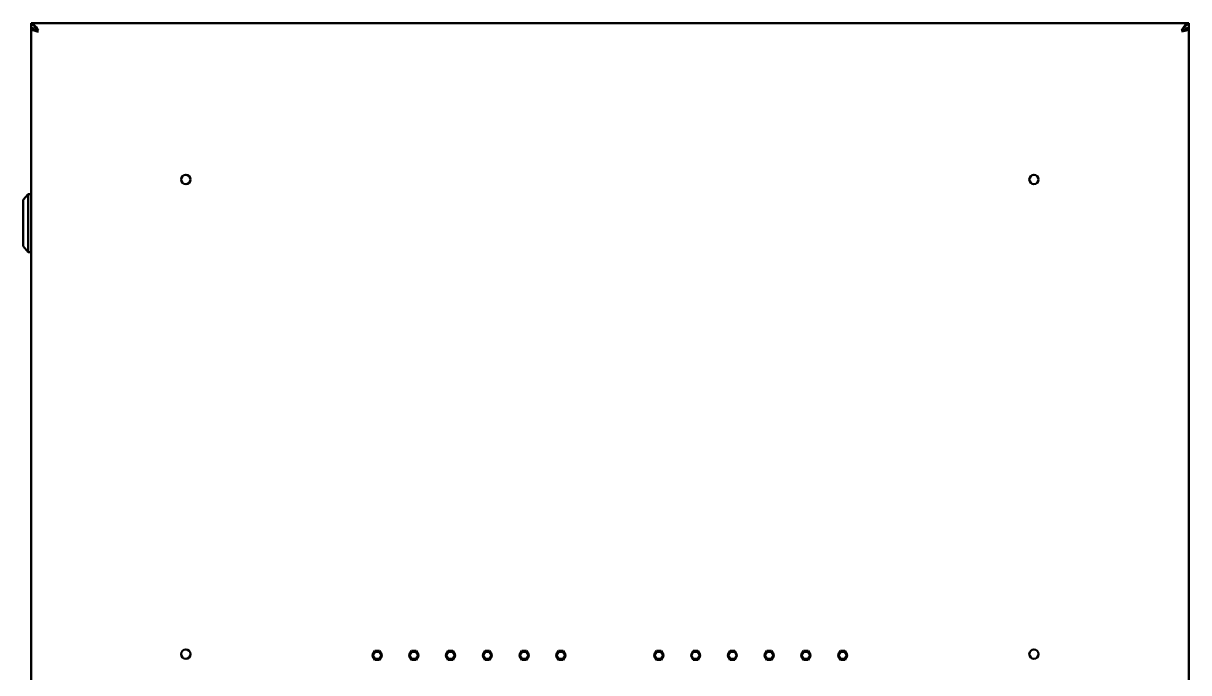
# Model space of a CAD drawing. Header units: millimetres. Extents: x 0 to 60, y -13 to 120.
# Drawn here: x -0.4 to 60, y 86.3 to 120 of the extents above; entities that cross this region are included whole.
import ezdxf

# ---------------------------------------------------------------- set-up
doc = ezdxf.new("R2010")
doc.units = ezdxf.units.MM
doc.layers.add('Visible (ANSI)', color=7, linetype='Continuous', lineweight=50)

msp = doc.modelspace()

# ---------------------------------------------------------------- linework, layer by layer
at = {"layer": 'Visible (ANSI)'}
for p, q in [((0, 119.997), (60.018, 119.997)), ((0, 119.807), (0, 119.997)), ((0, 119.756), (0, 119.946)), ((0, 10.005), (0, 119.756)), ((0, 9.954), (0, 119.705)), ((60.018, 119.807), (60.018, 119.997)), ((60.018, 119.756), (60.018, 119.946)), ((60.018, 119.756), (60.018, 10.005)), ((60.018, 119.705), (60.018, 9.954)), ((-0.4, 110.841), (-0.15, 111.141)), ((-0.4, 108.44), (-0.4, 110.841)), ((-0.15, 108.14), (-0.15, 111.141)), ((-0.15, 111.141), (0, 111.141)), ((-0.4, 108.44), (-0.15, 108.14)), ((-0.15, 108.14), (0, 108.14)), ((17.702, 87.257), (17.821, 87.463)), ((17.702, 87.206), (17.821, 87.413)), ((17.821, 87.05), (17.702, 87.257)), ((17.821, 86.999), (17.702, 87.206)), ((17.821, 87.463), (18.06, 87.463)), ((17.821, 87.413), (18.06, 87.413)), ((18.06, 87.05), (17.821, 87.05)), ((18.06, 87.463), (18.179, 87.257)), ((18.06, 87.413), (18.179, 87.206)), ((18.179, 87.257), (18.06, 87.05)), ((18.179, 87.206), (18.06, 86.999)), ((19.607, 87.257), (19.727, 87.463)), ((19.607, 87.206), (19.727, 87.413)), ((19.727, 87.05), (19.607, 87.257)), ((19.727, 86.999), (19.607, 87.206)), ((19.727, 87.463), (19.965, 87.463)), ((19.727, 87.413), (19.965, 87.413)), ((19.965, 87.05), (19.727, 87.05)), ((19.965, 87.463), (20.085, 87.257)), ((19.965, 87.413), (20.085, 87.206)), ((20.085, 87.257), (19.965, 87.05)), ((20.085, 87.206), (19.965, 86.999)), ((21.513, 87.257), (21.632, 87.463)), ((21.513, 87.206), (21.632, 87.413)), ((21.632, 87.05), (21.513, 87.257)), ((21.632, 86.999), (21.513, 87.206)), ((21.632, 87.463), (21.871, 87.463)), ((21.632, 87.413), (21.871, 87.413)), ((21.871, 87.05), (21.632, 87.05)), ((21.871, 87.463), (21.99, 87.257)), ((21.871, 87.413), (21.99, 87.206)), ((21.99, 87.257), (21.871, 87.05)), ((21.99, 87.206), (21.871, 86.999)), ((23.418, 87.257), (23.538, 87.463)), ((23.418, 87.206), (23.538, 87.413)), ((23.538, 87.05), (23.418, 87.257)), ((23.538, 86.999), (23.418, 87.206)), ((23.538, 87.463), (23.776, 87.463)), ((23.538, 87.413), (23.776, 87.413)), ((23.776, 87.05), (23.538, 87.05)), ((23.776, 87.463), (23.896, 87.257)), ((23.776, 87.413), (23.896, 87.206)), ((23.896, 87.257), (23.776, 87.05)), ((23.896, 87.206), (23.776, 86.999)), ((25.324, 87.257), (25.443, 87.463)), ((25.324, 87.206), (25.443, 87.413)), ((25.443, 87.05), (25.324, 87.257)), ((25.443, 86.999), (25.324, 87.206)), ((25.443, 87.463), (25.682, 87.463)), ((25.443, 87.413), (25.682, 87.413)), ((25.682, 87.05), (25.443, 87.05)), ((25.682, 87.463), (25.801, 87.257)), ((25.682, 87.413), (25.801, 87.206)), ((25.801, 87.257), (25.682, 87.05)), ((25.801, 87.206), (25.682, 86.999)), ((27.229, 87.257), (27.349, 87.463)), ((27.229, 87.206), (27.349, 87.413)), ((27.349, 87.05), (27.229, 87.257)), ((27.349, 86.999), (27.229, 87.206)), ((27.349, 87.463), (27.588, 87.463)), ((27.349, 87.413), (27.588, 87.413)), ((27.588, 87.05), (27.349, 87.05)), ((27.588, 87.463), (27.707, 87.257)), ((27.588, 87.413), (27.707, 87.206)), ((27.707, 87.257), (27.588, 87.05)), ((27.707, 87.206), (27.588, 86.999)), ((32.311, 87.257), (32.43, 87.463)), ((32.311, 87.206), (32.43, 87.413)), ((32.43, 87.05), (32.311, 87.257)), ((32.43, 86.999), (32.311, 87.206)), ((32.43, 87.463), (32.669, 87.463)), ((32.43, 87.413), (32.669, 87.413)), ((32.669, 87.05), (32.43, 87.05)), ((32.669, 87.463), (32.789, 87.257)), ((32.669, 87.413), (32.789, 87.206)), ((32.789, 87.257), (32.669, 87.05)), ((32.789, 87.206), (32.669, 86.999)), ((34.216, 87.257), (34.336, 87.463)), ((34.216, 87.206), (34.336, 87.413)), ((34.336, 87.05), (34.216, 87.257)), ((34.336, 86.999), (34.216, 87.206)), ((34.336, 87.463), (34.575, 87.463)), ((34.336, 87.413), (34.575, 87.413)), ((34.575, 87.05), (34.336, 87.05)), ((34.575, 87.463), (34.694, 87.257)), ((34.575, 87.413), (34.694, 87.206)), ((34.694, 87.257), (34.575, 87.05)), ((34.694, 87.206), (34.575, 86.999)), ((36.122, 87.257), (36.241, 87.463)), ((36.122, 87.206), (36.241, 87.413)), ((36.241, 87.05), (36.122, 87.257)), ((36.241, 86.999), (36.122, 87.206)), ((36.241, 87.463), (36.48, 87.463)), ((36.241, 87.413), (36.48, 87.413)), ((36.48, 87.05), (36.241, 87.05)), ((36.48, 87.463), (36.6, 87.257)), ((36.48, 87.413), (36.6, 87.206)), ((36.6, 87.257), (36.48, 87.05)), ((36.6, 87.206), (36.48, 86.999)), ((38.028, 87.257), (38.147, 87.463)), ((38.028, 87.206), (38.147, 87.413)), ((38.147, 87.05), (38.028, 87.257)), ((38.147, 86.999), (38.028, 87.206)), ((38.147, 87.463), (38.386, 87.463)), ((38.147, 87.413), (38.386, 87.413)), ((38.386, 87.05), (38.147, 87.05)), ((38.386, 87.463), (38.505, 87.257)), ((38.386, 87.413), (38.505, 87.206)), ((38.505, 87.257), (38.386, 87.05)), ((38.505, 87.206), (38.386, 86.999)), ((39.933, 87.257), (40.053, 87.463)), ((39.933, 87.206), (40.053, 87.413)), ((40.053, 87.05), (39.933, 87.257)), ((40.053, 86.999), (39.933, 87.206)), ((40.053, 87.463), (40.291, 87.463)), ((40.053, 87.413), (40.291, 87.413)), ((40.291, 87.05), (40.053, 87.05)), ((40.291, 87.463), (40.411, 87.257)), ((40.291, 87.413), (40.411, 87.206)), ((40.411, 87.257), (40.291, 87.05)), ((40.411, 87.206), (40.291, 86.999)), ((41.839, 87.257), (41.958, 87.463)), ((41.839, 87.206), (41.958, 87.413)), ((41.958, 87.05), (41.839, 87.257)), ((41.958, 86.999), (41.839, 87.206)), ((41.958, 87.463), (42.197, 87.463)), ((41.958, 87.413), (42.197, 87.413)), ((42.197, 87.05), (41.958, 87.05)), ((42.197, 87.463), (42.316, 87.257)), ((42.197, 87.413), (42.316, 87.206)), ((42.316, 87.257), (42.197, 87.05)), ((42.316, 87.206), (42.197, 86.999)), ((18.06, 86.999), (17.821, 86.999)), ((19.965, 86.999), (19.727, 86.999)), ((21.871, 86.999), (21.632, 86.999)), ((23.776, 86.999), (23.538, 86.999)), ((25.682, 86.999), (25.443, 86.999)), ((27.588, 86.999), (27.349, 86.999)), ((32.669, 86.999), (32.43, 86.999)), ((34.575, 86.999), (34.336, 86.999)), ((36.48, 86.999), (36.241, 86.999)), ((38.386, 86.999), (38.147, 86.999)), ((40.291, 86.999), (40.053, 86.999)), ((42.197, 86.999), (41.958, 86.999))]:
    msp.add_line(p, q, dxfattribs=at)
for centre in [(8.021, 111.902), (51.997, 111.902), (8.021, 87.3), (51.997, 87.3)]:
    msp.add_circle(centre, 0.242, dxfattribs=at)
for points, knots in [([(0.381, 119.616), (0.303, 119.739), (0.225, 119.86), (0.147, 119.93), (0.098, 119.973), (0.049, 119.997), (0, 119.997)], [0, 0, 0, 0, 0.966791, 0.966791, 0.966791, 1.570796, 1.570796, 1.570796, 1.570796]), ([(0.343, 119.625), (0.277, 119.726), (0.212, 119.82), (0.147, 119.879), (0.098, 119.922), (0.049, 119.946), (0, 119.946)], [0.157621, 0.157621, 0.157621, 0.157621, 0.966791, 0.966791, 0.966791, 1.570796, 1.570796, 1.570796, 1.570796]), ([(0.184, 119.703), (0.157, 119.718), (0.129, 119.73), (0.102, 119.739), (0.068, 119.75), (0.034, 119.756), (0, 119.756)], [0.813015, 0.813015, 0.813015, 0.813015, 1.1497149, 1.1497149, 1.1497149, 1.5707963, 1.5707963, 1.5707963, 1.5707963]), ([(0, 119.756), (0, 119.727), (0.064, 119.698), (0.165, 119.67), (0.228, 119.652), (0.304, 119.634), (0.381, 119.616)], [0, 0, 0, 0, 0.966791, 0.966791, 0.966791, 1.570796, 1.570796, 1.570796, 1.570796]), ([(0, 119.705), (0, 119.676), (0.064, 119.648), (0.165, 119.619), (0.228, 119.601), (0.304, 119.583), (0.381, 119.565)], [0, 0, 0, 0, 0.966791, 0.966791, 0.966791, 1.570796, 1.570796, 1.570796, 1.570796]), ([(60.018, 119.997), (59.94, 119.997), (59.862, 119.933), (59.783, 119.832), (59.734, 119.769), (59.686, 119.693), (59.637, 119.616)], [0, 0, 0, 0, 0.966791, 0.966791, 0.966791, 1.570796, 1.570796, 1.570796, 1.570796]), ([(59.637, 119.616), (59.76, 119.645), (59.881, 119.673), (59.95, 119.702), (59.994, 119.72), (60.018, 119.738), (60.018, 119.756)], [0, 0, 0, 0, 0.966791, 0.966791, 0.966791, 1.570796, 1.570796, 1.570796, 1.570796]), ([(59.637, 119.565), (59.76, 119.594), (59.881, 119.622), (59.95, 119.651), (59.994, 119.669), (60.018, 119.687), (60.018, 119.705)], [0, 0, 0, 0, 0.966791, 0.966791, 0.966791, 1.570796, 1.570796, 1.570796, 1.570796]), ([(60.018, 119.946), (59.94, 119.946), (59.862, 119.883), (59.783, 119.782), (59.747, 119.735), (59.711, 119.681), (59.675, 119.625)], [0, 0, 0, 0, 0.966791, 0.966791, 0.966791, 1.413175, 1.413175, 1.413175, 1.413175]), ([(59.834, 119.703), (59.861, 119.718), (59.889, 119.73), (59.916, 119.739), (59.95, 119.75), (59.984, 119.756), (60.018, 119.756)], [0.813015, 0.813015, 0.813015, 0.813015, 1.1497149, 1.1497149, 1.1497149, 1.5707963, 1.5707963, 1.5707963, 1.5707963])]:
    msp.add_open_spline(points, degree=3, knots=knots, dxfattribs=at)

doc.saveas('drawing.dxf')
